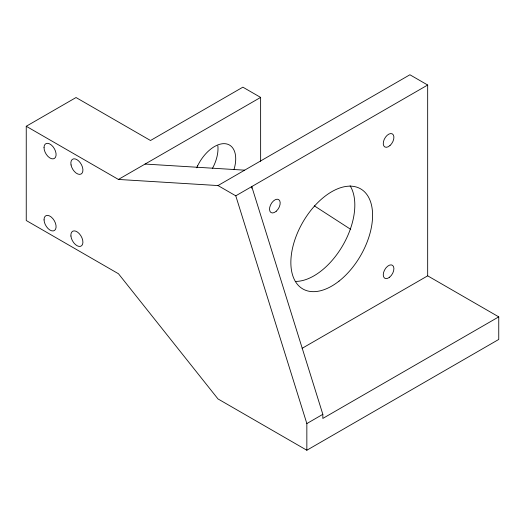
<?xml version="1.0" encoding="UTF-8"?>
<svg xmlns="http://www.w3.org/2000/svg" width="525" height="525" viewBox="0 0 525 525"><rect width="100%" height="100%" fill="white"/><g stroke="black" fill="none" stroke-linecap="round" stroke-linejoin="round"><path stroke-width="0.79" d="M260.643 161.319L260.623 97.407L242.878 87.17L150.504 140.503L76.033 97.532L26.25 126.269L26.25 220.513L118.473 273.755L218 398.941L306.843 450.233L498.75 339.439L498.75 316.87L427.672 275.835L302.124 348.324M306.843 450.233L306.849 423.563L235.771 195.818L218 185.561L118.414 179.445L26.25 126.269M196.79 167.803L197.649 165.631M118.414 179.445L260.623 97.407M218 185.561L409.907 74.767L427.672 85.024L427.672 275.835M235.771 195.818L427.672 85.024M306.849 423.563L322.836 414.33L251.764 186.585L251.764 188.219M498.75 316.87L322.836 418.432L322.836 414.33M145.064 164.056L244.65 170.172M314.298 205.833L350.752 229.392M350.103 185.758A57.796 33.37 -60 0 1 343.009 245.057A57.796 33.37 -60 0 1 295.28 281.407M217.855 145.792A30.155 17.41 -60 0 1 212.356 168.577M197.708 165.651A30.155 17.364 -60 0 1 225.317 143.725A30.155 17.364 -60 0 1 233.973 169.575M276.242 211.227A7.54 4.351 -60 0 0 278.631 199.546A7.54 4.351 -60 0 0 269.712 207.454A7.54 4.351 -60 0 0 276.242 211.227M389.602 277.187A7.54 4.351 -60 0 0 392.608 265.374A7.54 4.351 -60 0 0 383.545 272.639A7.54 4.351 -60 0 0 389.602 277.187M339.038 281.111A57.796 33.37 -60 0 0 362.887 190.385A57.796 33.37 -60 0 0 293.245 245.221A57.796 33.37 -60 0 0 339.038 281.111M389.963 145.569A7.54 4.351 -60 0 0 392.352 133.895A7.54 4.351 -60 0 0 383.434 141.803A7.54 4.351 -60 0 0 389.963 145.569M44.021 147.604A8.544 4.935 60 0 0 53.084 158.878A8.544 4.935 60 0 0 53.084 146.797A8.544 4.935 60 0 0 44.021 147.604M44.047 219.89A8.544 4.902 60 0 0 53.242 230.941A8.544 4.902 60 0 0 52.907 218.695A8.544 4.902 60 0 0 44.047 219.89M71.039 164.942A8.544 4.935 60 0 0 81.119 174.011A8.544 4.935 60 0 0 78.514 160.808A8.544 4.935 60 0 0 71.039 164.942M70.914 236.007A8.544 4.902 60 0 0 80.509 246.343A8.544 4.902 60 0 0 79.262 233.651A8.544 4.902 60 0 0 70.914 236.007"/></g></svg>
